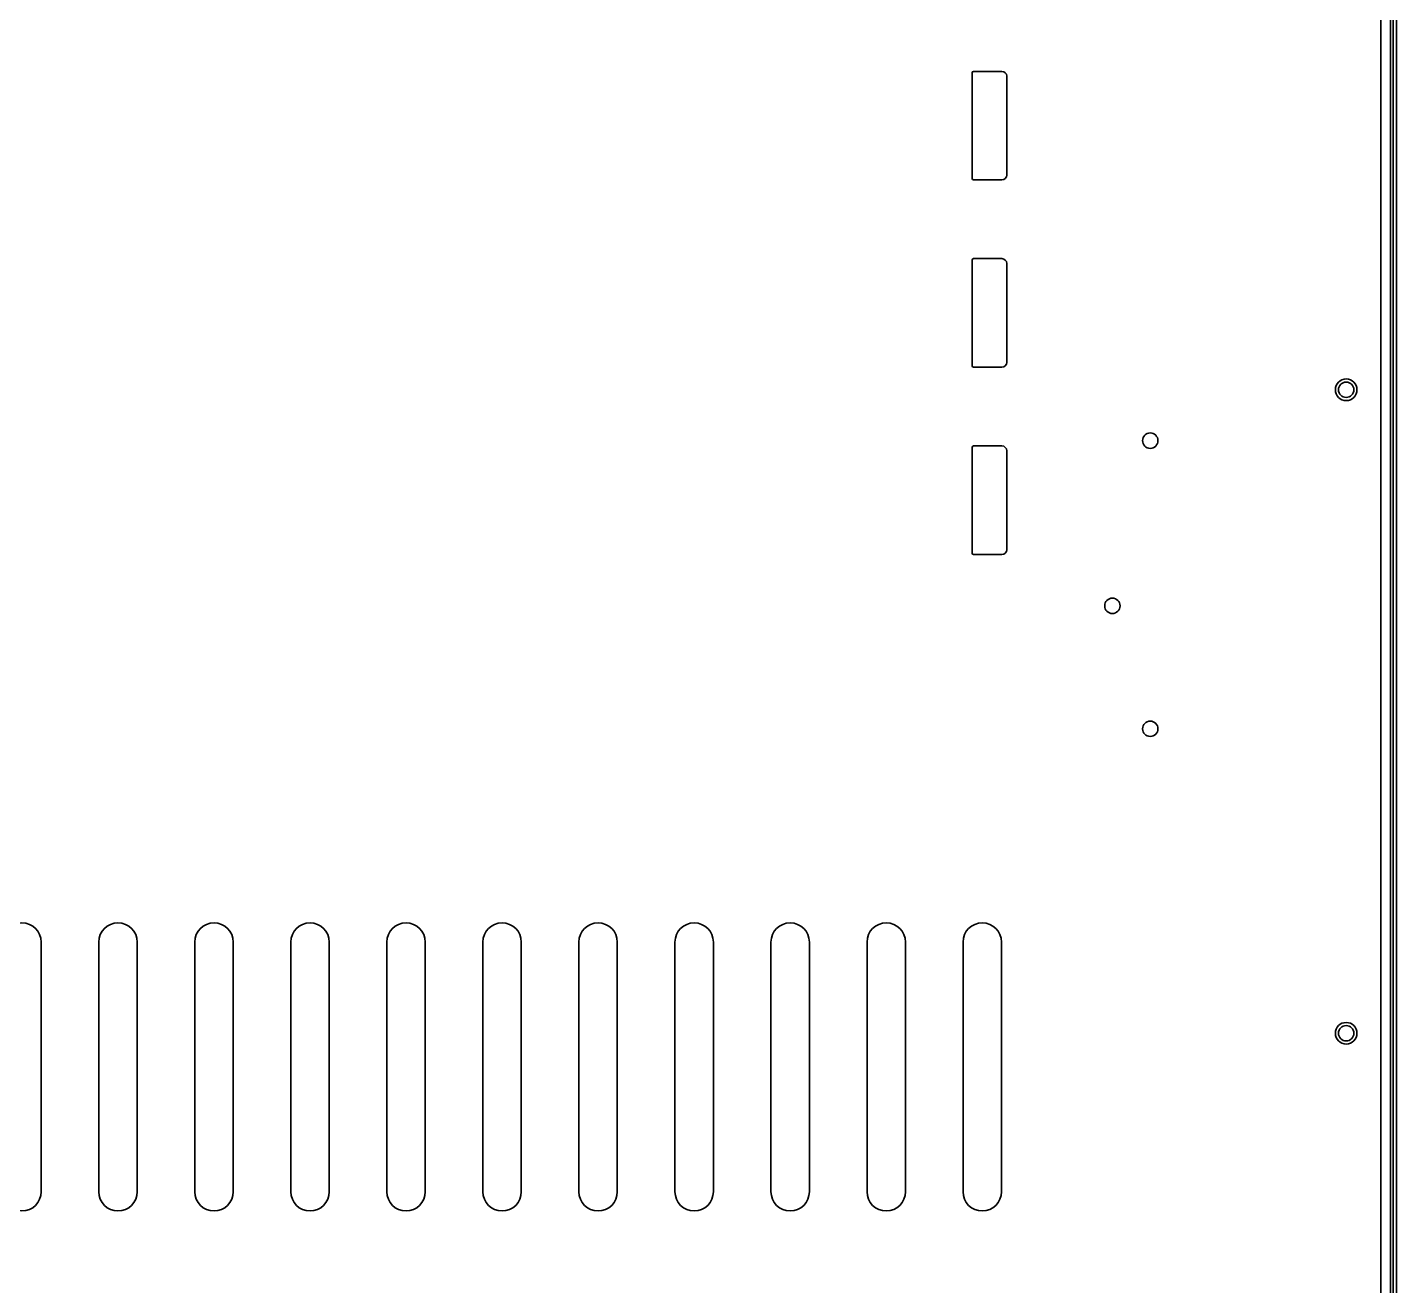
# Model space of a CAD drawing. Extents: x 6336 to 10269, y -393 to 3036.
# Drawn here: x 8894.2 to 9179.4, y 2512.2 to 2774.2 of the extents above; entities that cross this region are included whole.
import ezdxf

# ---------------------------------------------------------------- set-up
doc = ezdxf.new("R2010")
doc.units = 0
doc.header["$LTSCALE"] = 5
doc.layers.add('1', color=7, linetype='CONTINUOUS', true_color=0xffffff)

msp = doc.modelspace()

# ---------------------------------------------------------------- linework, layer by layer
at = {"layer": '1', "color": 7, "linetype": 'Continuous', "lineweight": 35}
for p, q in [((9178.07, 2899.73), (9178.07, 2264.33)), ((9179.37, 2249.53), (9179.37, 2898.93)), ((9178.68, 2895.93), (9178.68, 2252.53)), ((9176.07, 2853.71), (9176.07, 2359.74)), ((9090.97, 2764.73), (9090.97, 2742.73)), ((9097.17, 2765.03), (9091.27, 2765.03)), ((9098.17, 2743.43), (9098.17, 2764.03)), ((9091.27, 2742.43), (9097.17, 2742.43)), ((9090.97, 2725.73), (9090.97, 2703.73)), ((9097.17, 2726.03), (9091.27, 2726.03)), ((9098.17, 2704.43), (9098.17, 2725.03)), ((9091.27, 2703.43), (9097.17, 2703.43)), ((9090.97, 2686.73), (9090.97, 2664.73)), ((9097.17, 2687.03), (9091.27, 2687.03)), ((9098.17, 2665.43), (9098.17, 2686.03)), ((9091.27, 2664.43), (9097.17, 2664.43)), ((8897.07, 2583.73), (8897.07, 2531.73)), ((8909.07, 2531.73), (8909.07, 2583.73)), ((8917.07, 2583.73), (8917.07, 2531.73)), ((8929.07, 2531.73), (8929.07, 2583.73)), ((8937.07, 2583.73), (8937.07, 2531.73)), ((8949.07, 2531.73), (8949.07, 2583.73)), ((8957.07, 2583.73), (8957.07, 2531.73)), ((8969.07, 2531.73), (8969.07, 2583.73)), ((8977.07, 2583.73), (8977.07, 2531.73)), ((8989.07, 2531.73), (8989.07, 2583.73)), ((8997.07, 2583.73), (8997.07, 2531.73)), ((9009.07, 2531.73), (9009.07, 2583.73)), ((9017.07, 2583.73), (9017.07, 2531.73)), ((9029.07, 2531.73), (9029.07, 2583.73)), ((9037.07, 2583.73), (9037.07, 2531.73)), ((9049.07, 2531.73), (9049.07, 2583.73)), ((9057.07, 2583.73), (9057.07, 2531.73)), ((9069.07, 2531.73), (9069.07, 2583.73)), ((9077.07, 2583.73), (9077.07, 2531.73)), ((9089.07, 2531.73), (9089.07, 2583.73)), ((9097.07, 2583.73), (9097.07, 2531.73))]:
    msp.add_line(p, q, dxfattribs=at)
for centre, radius in [((9168.87, 2698.73), 2.25), ((9168.87, 2698.73), 1.6), ((9128.07, 2688.13), 1.6), ((9120.17, 2653.73), 1.6), ((9128.07, 2628.13), 1.6), ((9168.87, 2564.73), 2.25), ((9168.87, 2564.73), 1.6)]:
    msp.add_circle(centre, radius, dxfattribs=at)
for centre, radius, start, end in [((9091.27, 2764.73), 0.3, 90, 180), ((9097.17, 2764.03), 1, 0, 90), ((9097.17, 2743.43), 1, 270, 0), ((9091.27, 2742.73), 0.3, 180, 270), ((9091.27, 2725.73), 0.3, 90, 180), ((9097.17, 2725.03), 1, 0, 90), ((9091.27, 2703.73), 0.3, 180, 270), ((9097.17, 2704.43), 1, 270, 0), ((9091.27, 2686.73), 0.3, 90, 180), ((9097.17, 2686.03), 1, 0, 90), ((9091.27, 2664.73), 0.3, 180, 270), ((9097.17, 2665.43), 1, 270, 0), ((8893.07, 2583.73), 4, 0, 180), ((8913.07, 2583.73), 4, 0, 180), ((8933.07, 2583.73), 4, 0, 180), ((8953.07, 2583.73), 4, 0, 180), ((8973.07, 2583.73), 4, 0, 180), ((8993.07, 2583.73), 4, 0, 180), ((9013.07, 2583.73), 4, 0, 180), ((9033.07, 2583.73), 4, 0, 180), ((9053.07, 2583.73), 4, 0, 180), ((9073.07, 2583.73), 4, 0, 180), ((9093.07, 2583.73), 4, 0, 180), ((8893.07, 2531.73), 4, 180, 0), ((8913.07, 2531.73), 4, 180, 0), ((8933.07, 2531.73), 4, 180, 0), ((8953.07, 2531.73), 4, 180, 0), ((8973.07, 2531.73), 4, 180, 0), ((8993.07, 2531.73), 4, 180, 0), ((9013.07, 2531.73), 4, 180, 0), ((9033.07, 2531.73), 4, 180, 0), ((9053.07, 2531.73), 4, 180, 0), ((9073.07, 2531.73), 4, 180, 0), ((9093.07, 2531.73), 4, 180, 0)]:
    msp.add_arc(centre, radius, start, end, dxfattribs=at)

doc.saveas('drawing.dxf')
